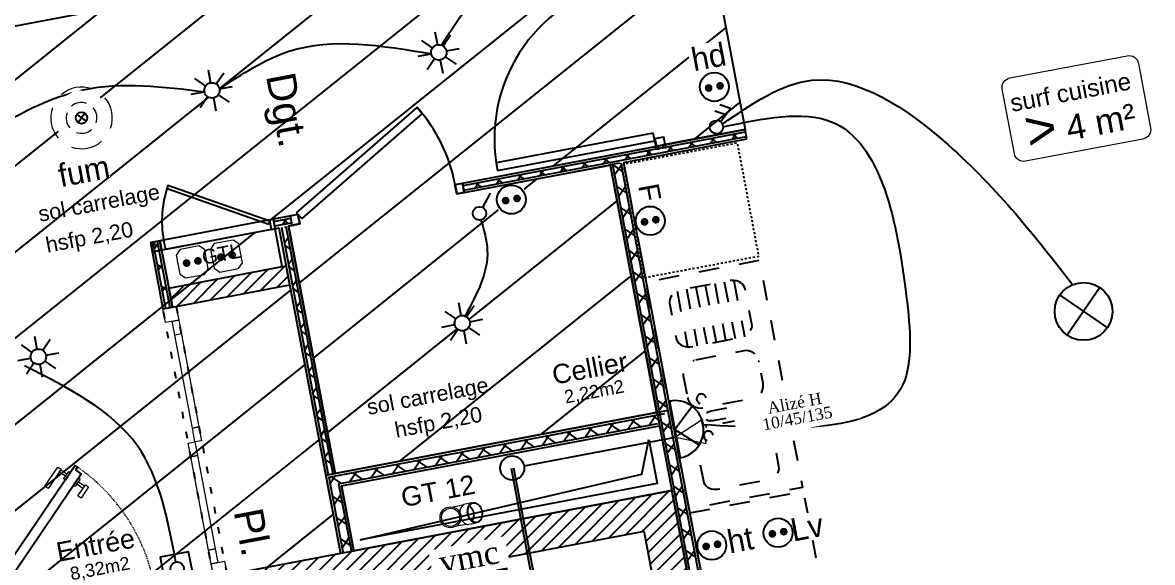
# Model space of a CAD drawing. Header units: centimetres. Extents: x 197412 to 267601, y -375791 to -305433.
# Drawn here: x 243108 to 248975, y -335349 to -332549 of the extents above; entities that cross this region are included whole.
import ezdxf

# ---------------------------------------------------------------- set-up
doc = ezdxf.new("R2010")
doc.units = ezdxf.units.CM
for name, pattern in [('Style de ligne -1', [0.41664, 0.20828, -0.20836]), ('Style de ligne -16', [0.192476, 0.123031, -0.069444]), ('Style de ligne -5', [0.20828, 0.069425, -0.138855])]:
    doc.linetypes.add(name, pattern=pattern)
for name, color, linetype in [('3-BAT C-Niveau 0', 250, 'Continuous'), ('prlm-EAU-CHU', 42, 'Continuous'), ('prlm-GT', 242, 'Continuous'), ('prlm-VMC', 62, 'Continuous')]:
    doc.layers.add(name, color=color, linetype=linetype)
for name, color, linetype, lineweight in [('FAUX PLAFOND', 9, 'Continuous', 25), ('prlm-ELEC-CFO', 1, 'Continuous', 25), ('prlm-ELEC-SSI', 6, 'Continuous', 25)]:
    doc.layers.add(name, color=color, linetype=linetype, lineweight=lineweight)
doc.styles.add('Geneva', font='arial.ttf')
doc.styles.add('Helvetica', font='arial.ttf')
doc.styles.add('prlm-elec-cfo', font='comic.ttf', dxfattribs={"height": 12})
doc.styles.add('prlm-elec-ssi', font='comic.ttf', dxfattribs={"height": 12})
doc.styles.add('prlm-sejc', font='arial.ttf', dxfattribs={"height": 20})
doc.styles.add('prlm-vmc', font='pala.ttf', dxfattribs={"height": 14})
doc.styles.get("Standard").update_dxf_attribs({"font": 'ARIALUNI.TTF', "height": 100})
pattern_1 = [(45, (82627.55, 127994.637), (-31.2347524, 39.0434405), [])]

# ---------------------------------------------------------------- blocks, each defined once
blk = doc.blocks.new('xi.LV')
at = {"color": 0, "lineweight": 5}
blk.add_wipeout([(-7.5, -7.5), (7.5, -7.5), (7.5, 7.5), (-7.5, 7.5)], dxfattribs=at).dxf.layer = 'prlm-ELEC-CFO'
at = {"layer": 'prlm-ELEC-CFO', "color": 0, "linetype": 'ByBlock', "lineweight": 5, "const_width": 2}
for points in [[(-4, 0, 1), (-2, 0, 1)], [(2, 0, 1), (4, 0, 1)]]:
    blk.add_lwpolyline(points, format="xyb", close=True, dxfattribs=at)
at = {"layer": 'prlm-ELEC-CFO', "color": 0, "linetype": 'ByBlock', "lineweight": -2}
blk.add_circle((0, 0), 7.5, dxfattribs=at)
blk = doc.blocks.new('xi.PC')
at = {"color": 0, "lineweight": 5}
blk.add_wipeout([(-7.5, -7.5), (7.5, -7.5), (7.5, 7.5), (-7.5, 7.5)], dxfattribs=at).dxf.layer = 'prlm-ELEC-CFO'
at = {"layer": 'prlm-ELEC-CFO', "color": 0, "linetype": 'ByBlock', "lineweight": 5, "const_width": 2}
for points in [[(-4, 0, 1), (-2, 0, 1)], [(2, 0, 1), (4, 0, 1)]]:
    blk.add_lwpolyline(points, format="xyb", close=True, dxfattribs=at)
at = {"layer": 'prlm-ELEC-CFO', "color": 0, "linetype": 'ByBlock', "lineweight": -2}
blk.add_circle((0, 0), 7.5, dxfattribs=at)
blk = doc.blocks.new('xi.PCHT')
at = {"color": 0, "lineweight": 5}
blk.add_wipeout([(-7.5, -7.5), (7.5, -7.5), (7.5, 7.5), (-7.5, 7.5)], dxfattribs=at).dxf.layer = 'prlm-ELEC-CFO'
at = {"layer": 'prlm-ELEC-CFO', "color": 0, "linetype": 'ByBlock', "lineweight": 5, "const_width": 2}
for points in [[(-4, 0, 1), (-2, 0, 1)], [(2, 0, 1), (4, 0, 1)]]:
    blk.add_lwpolyline(points, format="xyb", close=True, dxfattribs=at)
at = {"layer": 'prlm-ELEC-CFO', "color": 0, "linetype": 'ByBlock', "lineweight": -2}
blk.add_circle((0, 0), 7.5, dxfattribs=at)
blk = doc.blocks.new('xi.PCHD')
at = {"color": 0, "lineweight": 5}
blk.add_wipeout([(-7.5, -7.5), (7.5, -7.5), (7.5, 7.5), (-7.5, 7.5)], dxfattribs=at).dxf.layer = 'prlm-ELEC-CFO'
at = {"layer": 'prlm-ELEC-CFO', "color": 0, "linetype": 'ByBlock', "lineweight": 5, "const_width": 2}
for points in [[(-4, 0, 1), (-2, 0, 1)], [(2, 0, 1), (4, 0, 1)]]:
    blk.add_lwpolyline(points, format="xyb", close=True, dxfattribs=at)
at = {"layer": 'prlm-ELEC-CFO', "color": 0, "linetype": 'ByBlock', "lineweight": -2}
blk.add_circle((0, 0), 7.5, dxfattribs=at)
blk = doc.blocks.new('xi.DA')
at = {"layer": 'prlm-ELEC-CFO', "color": 0}
for points in [[(0.61, -1.67), (7.04, 4.05), (1.81, 7.01)], [(4.05, 1.39), (-1.17, 4.34)]]:
    blk.add_lwpolyline(points, dxfattribs=at)
blk.add_circle((-2, -4), 3.5, dxfattribs=at)
blk = doc.blocks.new('xi.PTCE')
at = {"layer": 'prlm-ELEC-CFO', "color": 0}
for points in [[(-10.61, 10.61), (10.61, -10.61)], [(10.61, 10.61), (-10.61, -10.61)]]:
    blk.add_lwpolyline(points, dxfattribs=at)
at = {"layer": 'prlm-ELEC-CFO', "color": 0, "linetype": 'ByBlock'}
blk.add_circle((0, 0), 15, dxfattribs=at)
blk = doc.blocks.new('xi.ECAP')
at = {"color": 0}
blk.add_wipeout([(-15, 0), (-10.13, 11.06), (0, 15), (10.13, 11.06), (15, 0)], dxfattribs=at).dxf.layer = 'prlm-ELEC-CFO'
at = {"layer": 'prlm-ELEC-CFO', "color": 0, "linetype": 'ByBlock', "lineweight": -2, "flags": 128}
blk.add_lwpolyline([(15, 0, 1), (-15, 0)], format="xyb", close=True, dxfattribs=at)
at = {"layer": 'prlm-ELEC-CFO', "color": 0}
blk.add_lwpolyline([(-10.13, 11.06), (0, 0), (10.13, 11.06)], dxfattribs=at)
blk = doc.blocks.new('xi.4m²')
at = {"color": 0}
blk.add_wipeout([(-34.54, 20.54), (34.54, 20.54), (34.54, -20.54), (-34.54, -20.54)], dxfattribs=at).dxf.layer = 'prlm-ELEC-CFO'
at = {"layer": 'prlm-ELEC-CFO', "color": 0, "lineweight": 13}
blk.add_lwpolyline([(-31, 22), (31, 22, -0.414214), (36, 17), (36, -17, -0.414214), (31, -22), (-31, -22, -0.414214), (-36, -17), (-36, 17, -0.414214)], format="xyb", close=True, dxfattribs=at)
at = {"layer": 'prlm-ELEC-CFO', "color": 0, "attachment_point": 6, "line_spacing_factor": 0.8, "style": 'prlm-sejc'}
for s, insert, char_height in [('surf cuisine', (30.36, 8.9), 9), ('4 m²', (29.31, -9.19), 13)]:
    blk.add_mtext(s, dxfattribs=dict(at, insert=insert, char_height=char_height))
at = {"layer": 'prlm-ELEC-CFO', "color": 0, "style": 'prlm-sejc', "flags": 8}
blk.add_attdef('?', (-28.3, -16.79), '', height=20, dxfattribs=at)
blk = doc.blocks.new('xi.PCGTL')
at = {"layer": 'prlm-ELEC-CFO', "color": 0, "lineweight": 0}
blk.add_lwpolyline([(-7.5, -5), (-5, -7.5), (5, -7.5), (7.5, -5), (7.5, 5), (5, 7.5), (-5, 7.5), (-7.5, 5)], close=True, dxfattribs=at)
at = {"layer": 'prlm-ELEC-CFO', "color": 0, "linetype": 'ByBlock', "lineweight": 5, "const_width": 2}
for points in [[(-4, 0, 1), (-2, 0, 1)], [(2, 0, 1), (4, 0, 1)]]:
    blk.add_lwpolyline(points, format="xyb", close=True, dxfattribs=at)
blk = doc.blocks.new('xi.BP')
at = {"layer": 'prlm-ELEC-CFO', "color": 0, "flags": 128}
blk.add_lwpolyline([(-7.5, -7.5), (7.5, -7.5), (7.5, 7.5), (-7.5, 7.5)], close=True, dxfattribs=at)
at = {"layer": 'prlm-ELEC-CFO', "color": 0}
blk.add_circle((0, 0), 3.5, dxfattribs=at)
blk = doc.blocks.new('xi.SPOT')
at = {"color": 0, "lineweight": 5}
blk.add_wipeout([(-4, 0), (-2.83, -2.83), (0, -4), (2.83, -2.83), (4, 0), (2.83, 2.83), (0, 4), (-2.83, 2.83)], dxfattribs=at).dxf.layer = 'prlm-ELEC-CFO'
at = {"layer": 'prlm-ELEC-CFO', "color": 0, "linetype": 'ByBlock', "lineweight": -2, "flags": 128}
for points in [[(-7.69, 7.69), (-2.83, 2.83)], [(0, 10.88), (0, 4)], [(7.69, 7.69), (2.83, 2.83)], [(-10.88, 0), (-4, 0)], [(4, 0), (10.88, 0)], [(-2.83, -2.83), (-7.69, -7.69)], [(0, -4), (0, -10.88)], [(2.83, -2.83), (7.69, -7.69)]]:
    blk.add_lwpolyline(points, dxfattribs=at)
at = {"layer": 'prlm-ELEC-CFO', "color": 0, "linetype": 'ByBlock', "lineweight": -2}
blk.add_circle((0, 0), 4, dxfattribs=at)
blk = doc.blocks.new('xi.SA')
at = {"layer": 'prlm-ELEC-CFO', "color": 0}
blk.add_lwpolyline([(0.2, -1.28), (5.5, 5.28)], dxfattribs=at)
blk.add_circle((-2, -4), 3.5, dxfattribs=at)
blk = doc.blocks.new('xi.fum')
at = {"color": 0}
blk.add_wipeout([(-10.61, -10.61), (-15, 0), (-10.61, 10.61), (0, 15), (10.61, 10.61), (15, 0), (10.61, -10.61), (0, -15)], dxfattribs=at).dxf.layer = 'prlm-ELEC-SSI'
at = {"layer": 'prlm-ELEC-SSI', "color": 0}
for points in [[(-2.12, 2.12), (2.12, -2.12)], [(2.12, 2.12), (-2.12, -2.12)]]:
    blk.add_lwpolyline(points, dxfattribs=at)
blk.add_circle((0, 0), 3, dxfattribs=at)
at = {"layer": 'prlm-ELEC-SSI', "color": 0, "lineweight": 13}
for radius, start, end in [(16, 60, 120), (16, 150, 210), (8, 60, 120), (16, 330, 30), (8, 150, 210), (8, 330, 30), (8, 240, 300), (16, 240, 300)]:
    blk.add_arc((0, 0), radius, start, end, dxfattribs=at)
blk = doc.blocks.new('xi.cee1')
at = {"layer": 'prlm-EAU-CHU', "color": 0, "lineweight": 13}
for p, q in [((7.43, 5), (2.17, 5)), ((12.09, 5.34), (8.77, 5.34)), ((2.17, -5), (7.43, -5)), ((8.77, -5.34), (12.09, -5.34))]:
    blk.add_line(p, q, dxfattribs=at)
for radius in [5.45, 4.69]:
    blk.add_circle((0, 0), radius, dxfattribs=at)
for centre, radius, start, end in [((10.09, 0.78), 4.99, 122.43967, 169.50509), ((8.79, 2.49), 2.86, 90.50802, 118.9381), ((6.35, 0), 5.87, 317.81121, 42.16666), ((6.14, 0), 6.3, 318.92478, 41.07522), ((10.09, -0.78), 4.99, 190.49491, 237.56033), ((8.79, -2.49), 2.86, 241.0619, 269.49198)]:
    blk.add_arc(centre, radius, start, end, dxfattribs=at)
for centre, major_axis, ratio in [((12.84, 0), (0, -5.44), 0.708306), ((12.94, 0), (0, -5.05), 0.707331)]:
    blk.add_ellipse(centre, major_axis=major_axis, ratio=ratio, dxfattribs=at)
blk = doc.blocks.new('xi.be')
at = {"layer": 'prlm-VMC', "color": 0, "linetype": 'ByBlock', "lineweight": 5, "flags": 128}
blk.add_lwpolyline([(-6.17, -15), (6.17, -15), (0, 0)], close=True, dxfattribs=at)
at = {"layer": 'prlm-VMC', "color": 0, "linetype": 'ByBlock', "lineweight": 5}
blk.add_solid([(0, -1), (5.17, -14), (-5.17, -14), (0, -1)], dxfattribs=at)
blk = doc.blocks.new('Groupe-176-1')
at = {"linetype": 'Style de ligne -5', "ltscale": 50.8, "flags": 128}
blk.add_lwpolyline([(16146.37, -46201.54), (16172.77, -46340.92), (16165.89, -46342.22), (16139.5, -46202.84)], close=True, dxfattribs=at)
at = {"linetype": 'Continuous', "lineweight": 18, "flags": 128}
for points in [[(16146.37, -46201.54), (16147.72, -46208.65), (16140.84, -46209.95), (16139.5, -46202.84)], [(16147.72, -46208.65), (16158.23, -46264.12), (16154.79, -46264.77), (16144.28, -46209.3)], [(16147.72, -46208.65), (16149.07, -46215.75), (16145.63, -46216.4), (16144.28, -46209.3)], [(16158.23, -46264.12), (16159.57, -46271.23), (16156.13, -46271.88), (16154.79, -46264.77)], [(16156.13, -46271.88), (16157.48, -46278.99), (16154.04, -46279.64), (16152.69, -46272.53)], [(16157.48, -46278.99), (16166.64, -46327.36), (16163.2, -46328.01), (16154.04, -46279.64)], [(16166.64, -46327.36), (16167.99, -46334.47), (16164.55, -46335.12), (16163.2, -46328.01)], [(16171.45, -46333.81), (16172.8, -46340.92), (16165.92, -46342.22), (16164.57, -46335.11)]]:
    blk.add_lwpolyline(points, close=True, dxfattribs=at)
blk = doc.blocks.new('Groupe-178-1')
at = {"linetype": 'Continuous', "flags": 128}
for points in [[(16194.47, -46158.85), (16194.98, -46157.37), (16142.13, -46138.89), (16141.63, -46140.37)], [(16196.85, -46156.36), (16194.86, -46156.73), (16195.79, -46161.65), (16197.78, -46161.27)], [(16197.78, -46161.27), (16138.83, -46172.43), (16142.55, -46192.08), (16201.5, -46180.92)], [(16137.9, -46167.52), (16139.89, -46167.14), (16140.82, -46172.06), (16138.83, -46172.43)]]:
    blk.add_lwpolyline(points, close=True, dxfattribs=at)
at = {"linetype": 'Continuous'}
blk.add_arc((16194.98, -46157.37), 55.99, 160.72369, 190.05588, dxfattribs=at)
at = {"insert": (16159.11, -46172.5), "char_height": 7.565, "attachment_point": 1, "rotation": 10.72369, "line_spacing_factor": 0.834288, "style": 'Helvetica'}
blk.add_mtext('GTL', dxfattribs=at)
at = {"flags": 1}
blk.add_attdef('GTL', (16137.9, -46192.08), '', height=0.018, dxfattribs=at)
blk = doc.blocks.new('Groupe-168-1')
at = {"linetype": 'Style de ligne -1', "ltscale": 50.8}
for p, q in [((16411.37, -46192.48), (16416.97, -46221.94)), ((16416.27, -46191.54), (16421.88, -46221.01)), ((16421.18, -46190.61), (16426.79, -46220.07)), ((16426.09, -46189.68), (16431.69, -46219.14)), ((16431, -46188.74), (16436.6, -46218.21)), ((16435.97, -46188.13), (16441.45, -46216.95)), ((16406.52, -46193.73), (16412, -46222.55)), ((16441.45, -46216.95), (16441.51, -46217.28)), ((16412, -46222.55), (16412.06, -46222.87))]:
    blk.add_line(p, q, dxfattribs=at)
at = {"linetype": 'Style de ligne -1', "ltscale": 50.8, "flags": 128}
blk.add_lwpolyline([(16406.09, -46218.2), (16406.38, -46219.15), (16406.89, -46220.03), (16407.6, -46220.81), (16408.49, -46221.48), (16409.53, -46221.99), (16410.69, -46222.35), (16411.93, -46222.55), (16413.22, -46222.56), (16414.52, -46222.41), (16439.05, -46217.74), (16440.31, -46217.41), (16441.51, -46216.93), (16442.59, -46216.29), (16443.54, -46215.53), (16444.32, -46214.67), (16444.9, -46213.72), (16445.27, -46212.73), (16445.43, -46211.73), (16445.35, -46210.73), (16441.88, -46192.49), (16441.59, -46191.53), (16441.07, -46190.65), (16440.37, -46189.87), (16439.48, -46189.21), (16438.43, -46188.69), (16437.28, -46188.33), (16436.04, -46188.13), (16434.74, -46188.12), (16433.45, -46188.28), (16408.91, -46192.94), (16407.65, -46193.27), (16406.45, -46193.76), (16405.38, -46194.4), (16404.43, -46195.16), (16403.65, -46196.02), (16403.07, -46196.96), (16402.7, -46197.95), (16402.54, -46198.96), (16402.62, -46199.95), (16406.09, -46218.2)], close=True, dxfattribs=at)
blk = doc.blocks.new('Groupe-169-1')
at = {"linetype": 'Style de ligne -1', "ltscale": 50.8, "flags": 128}
for points in [[(16412.75, -46306.7), (16390.28, -46188.83), (16449.22, -46177.59), (16471.69, -46295.47)], [(16411.92, -46248.85), (16412.23, -46249.98), (16412.74, -46251.02), (16413.41, -46251.97), (16414.25, -46252.78), (16415.21, -46253.43), (16416.27, -46253.91), (16417.4, -46254.19), (16418.55, -46254.28), (16419.71, -46254.16), (16445.88, -46249.19), (16447, -46248.87), (16448.04, -46248.37), (16448.99, -46247.69), (16449.8, -46246.85), (16450.45, -46245.89), (16450.93, -46244.84), (16451.21, -46243.7), (16451.3, -46242.55), (16451.18, -46241.39), (16449, -46229.94), (16449, -46229.94), (16448.69, -46228.82), (16448.18, -46227.77), (16447.5, -46226.82), (16446.67, -46226.02), (16445.71, -46225.36), (16444.65, -46224.88), (16443.52, -46224.6), (16442.37, -46224.51), (16441.21, -46224.63), (16415.04, -46229.61), (16415.04, -46229.61), (16413.92, -46229.92), (16412.88, -46230.43), (16411.93, -46231.1), (16411.12, -46231.94), (16410.47, -46232.9), (16409.99, -46233.96), (16409.71, -46235.09), (16409.62, -46236.24), (16409.74, -46237.4), (16411.92, -46248.85)], [(16421.63, -46249.04), (16421.5, -46248.63), (16421.32, -46248.25), (16421.08, -46247.91), (16420.78, -46247.6), (16420.44, -46247.36), (16420.06, -46247.17), (16419.65, -46247.05), (16419.23, -46247), (16418.8, -46247.04), (16418.39, -46247.13), (16418, -46247.3), (16417.64, -46247.52), (16417.33, -46247.81), (16417.07, -46248.14), (16416.86, -46248.51), (16416.73, -46248.92), (16416.67, -46249.34), (16416.68, -46249.76), (16416.76, -46250.18), (16416.9, -46250.57), (16417.11, -46250.95), (16417.39, -46251.27), (16417.71, -46251.55), (16418.07, -46251.76), (16418.47, -46251.91), (16418.88, -46252), (16419.31, -46252.01), (16419.73, -46251.95), (16420.13, -46251.82), (16420.51, -46251.63), (16420.84, -46251.37), (16421.13, -46251.05), (16421.36, -46250.7), (16421.54, -46250.31), (16421.64, -46249.9), (16421.66, -46249.47)], [(16421.69, -46260.13), (16421.79, -46260.33), (16422.02, -46260.51), (16422.35, -46260.65), (16422.79, -46260.75), (16423.32, -46260.81), (16423.93, -46260.82), (16424.58, -46260.79), (16425.28, -46260.71), (16425.99, -46260.6), (16442.4, -46257.48), (16443.1, -46257.33), (16443.78, -46257.14), (16444.4, -46256.93), (16444.96, -46256.69), (16445.43, -46256.45), (16445.81, -46256.19), (16446.06, -46255.94), (16446.21, -46255.69), (16446.23, -46255.46), (16445.77, -46253.04), (16445.77, -46253.04), (16445.67, -46252.83), (16445.44, -46252.66), (16445.11, -46252.52), (16444.66, -46252.42), (16444.13, -46252.36), (16443.53, -46252.35), (16442.87, -46252.38), (16442.18, -46252.45), (16441.47, -46252.57), (16425.06, -46255.69), (16425.06, -46255.69), (16424.35, -46255.84), (16423.68, -46256.03), (16423.06, -46256.24), (16422.5, -46256.48), (16422.03, -46256.72), (16421.65, -46256.98), (16421.39, -46257.23), (16421.25, -46257.48), (16421.23, -46257.7), (16421.69, -46260.13)], [(16420.15, -46292.16), (16420.43, -46293.09), (16420.9, -46293.94), (16421.54, -46294.7), (16422.35, -46295.35), (16423.28, -46295.86), (16424.31, -46296.23), (16425.43, -46296.43), (16426.57, -46296.46), (16427.73, -46296.32), (16453.9, -46291.35), (16455.02, -46291.05), (16456.07, -46290.6), (16457.04, -46290), (16457.87, -46289.28), (16458.54, -46288.47), (16459.06, -46287.57), (16459.37, -46286.62), (16459.5, -46285.66), (16459.41, -46284.7), (16455.31, -46263.1), (16455.31, -46263.1), (16455.03, -46262.18), (16454.56, -46261.32), (16453.92, -46260.56), (16453.11, -46259.91), (16452.18, -46259.4), (16451.15, -46259.03), (16450.03, -46258.84), (16448.89, -46258.8), (16447.73, -46258.94), (16421.56, -46263.91), (16421.56, -46263.91), (16420.44, -46264.21), (16419.39, -46264.66), (16418.42, -46265.26), (16417.59, -46265.98), (16416.92, -46266.79), (16416.4, -46267.69), (16416.09, -46268.64), (16415.96, -46269.6), (16416.05, -46270.56), (16420.15, -46292.16)], [(16425.28, -46268.29), (16425.16, -46267.88), (16424.98, -46267.49), (16424.74, -46267.15), (16424.44, -46266.85), (16424.1, -46266.6), (16423.72, -46266.42), (16423.31, -46266.3), (16422.89, -46266.25), (16422.46, -46266.28), (16422.05, -46266.37), (16421.66, -46266.54), (16421.3, -46266.77), (16420.99, -46267.05), (16420.73, -46267.39), (16420.52, -46267.76), (16420.39, -46268.16), (16420.33, -46268.58), (16420.34, -46269), (16420.42, -46269.42), (16420.56, -46269.82), (16420.77, -46270.19), (16421.05, -46270.51), (16421.37, -46270.79), (16421.73, -46271.01), (16422.13, -46271.16), (16422.54, -46271.25), (16422.97, -46271.26), (16423.39, -46271.19), (16423.79, -46271.06), (16424.17, -46270.87), (16424.5, -46270.61), (16424.79, -46270.3), (16425.02, -46269.94), (16425.19, -46269.56), (16425.3, -46269.14), (16425.32, -46268.72)]]:
    blk.add_lwpolyline(points, close=True, dxfattribs=at)
blk.add_blockref('Groupe-168-1', (0, 0))
blk = doc.blocks.new('Groupe-170-1')
at = {"linetype": 'Style de ligne -1', "ltscale": 50.8, "flags": 128}
blk.add_lwpolyline([(16413.12, -46308.67), (16472.06, -46297.43), (16483.29, -46356.37), (16424.35, -46367.61)], close=True, dxfattribs=at)

msp = doc.modelspace()

# ---------------------------------------------------------------- hatches: boundary and pattern name
at = {"linetype": 'Continuous'}
h = msp.add_hatch(dxfattribs=at)
h.set_pattern_fill('02_ISOLANT', color=256, scale=10, angle=10.72359, style=0, pattern_type=2)
h.set_pattern_definition([(55.723595, (82441.66, 127994.64), (-66.106423, 45.054865), []), (145.723595, (82441.66, 127994.64), (45.054865, 66.106423), [])])
h.paths.add_polyline_path([(245395.2, -333393.8), (245399.6, -333417.4), (246866.9, -333139.5), (246862.4, -333115.9)])
h = msp.add_hatch(dxfattribs=at)
h.set_pattern_fill('02_ISOLANT', color=256, scale=10, angle=100.72359, style=0, pattern_type=2)
h.set_pattern_definition([(145.723595, (82441.66, 127994.64), (-45.054865, -66.106423), []), (235.723595, (82441.66, 127994.64), (-66.106423, 45.054865), [])])
h.paths.add_polyline_path([(246412.7, -333208.2), (246436.2, -333203.8), (246432.5, -333184.1), (246408.9, -333188.6)])
h = msp.add_hatch(dxfattribs=at)
h.set_pattern_fill('02_ISOLANT', color=256, scale=10, angle=-79.27641, style=0, pattern_type=2)
h.set_pattern_definition([(325.723595, (82441.66, 127994.64), (45.054865, 66.106423), []), (55.723595, (82441.66, 127994.64), (66.106423, -45.054865), [])])
h.paths.add_polyline_path([(246215.6, -333276.1), (246172.3, -333284.3), (246747.4, -336321), (246790.7, -336312.8)])
h = msp.add_hatch(dxfattribs=at)
h.set_pattern_fill('02_ISOLANT', color=256, scale=10, angle=10.72359, style=0, pattern_type=2)
h.set_pattern_definition([(55.723595, (82441.66, 127994.64), (-66.106423, 45.054865), []), (145.723595, (82441.66, 127994.64), (45.054865, 66.106423), [])])
h.paths.add_polyline_path([(244412.2, -333580), (244416.7, -333603.5), (244505.5, -333586.7), (244501, -333563.1)])
h = msp.add_hatch(dxfattribs=at)
h.set_pattern_fill('02_ISOLANT', color=256, scale=10, angle=-79.28, style=0, pattern_type=2)
h.set_pattern_definition([(325.72, (82441.66, 127994.64), (45.059012, 66.103596), []), (55.72, (82441.66, 127994.64), (66.103596, -45.059012), [])])
h.paths.add_polyline_path([(244475.5, -333605.6), (244451.9, -333610.1), (244695.1, -334894.6), (244718.7, -334890.2)])
h = msp.add_hatch(dxfattribs=at)
h.set_pattern_fill('02_ISOLANT', color=256, scale=10, angle=-79.27641, style=0, pattern_type=2)
h.set_pattern_definition([(325.723595, (82441.66, 127994.64), (45.054865, 66.106423), []), (55.723595, (82441.66, 127994.64), (66.106423, -45.054865), [])])
h.paths.add_polyline_path([(243807.7, -333682.4), (243784.2, -333686.9), (243849.4, -334031.3), (243873, -334026.9)])
h = msp.add_hatch(dxfattribs=at)
h.set_pattern_fill('MURS MACONNERIE-2', color=256, scale=10, style=0, pattern_type=2)
h.set_pattern_definition([(45, (82627.55, 127994.637), (-31.2347524, 39.0434405), [])])
h.paths.add_polyline_path([(243867.1, -333926.2), (243885.8, -334024.5), (244495.3, -333909), (244476.7, -333810.7)])
h = msp.add_hatch(dxfattribs=at)
h.set_pattern_fill('02_ISOLANT', color=256, scale=10, angle=10.72359, style=0, pattern_type=2)
h.set_pattern_definition([(55.723595, (82441.66, 127994.64), (-66.106423, 45.054865), []), (145.723595, (82441.66, 127994.64), (45.054865, 66.106423), [])])
h.paths.add_polyline_path([(244697.6, -334907.4), (244749, -334942.4), (246407.7, -334628.3), (246442.7, -334576.9)])
h = msp.add_hatch(dxfattribs=at)
h.set_pattern_fill('02_ISOLANT', color=256, scale=10, angle=-79.27641, style=0, pattern_type=2)
h.set_pattern_definition([(325.723595, (82441.66, 127994.64), (45.054865, 66.106423), []), (55.723595, (82441.66, 127994.64), (66.106423, -45.054865), [])])
h.paths.add_polyline_path([(244749, -334942.4), (244697.6, -334907.4), (244772.4, -335302.5), (244815.6, -335294.3)])
at = {"layer": '3-BAT C-Niveau 0'}
h = msp.add_hatch(dxfattribs=at)
h.set_pattern_fill('MURS MACONNERIE-2', color=256, scale=10, style=0, pattern_type=2)
h.set_pattern_definition(pattern_1)
h.paths.add_polyline_path([(243820.3, -335480.3), (243853.8, -335657.2), (246336.2, -335187), (246479.6, -334976.7)])
h = msp.add_hatch(dxfattribs=at)
h.set_pattern_fill('MURS MACONNERIE-2', color=256, scale=10, style=0, pattern_type=2)
h.set_pattern_definition(pattern_1)
h.paths.add_polyline_path([(246600.5, -336582.3), (246740.1, -336352.3), (246479.6, -334976.7), (246336.2, -335187)])
at = {"layer": 'FAUX PLAFOND'}
h = msp.add_hatch(dxfattribs=at)
h.set_pattern_fill('BA 13', color=256, scale=10, style=0, pattern_type=2)
h.set_pattern_definition([(218.65981, (82441.66, 127994.64), (-199.24783, 287.75041), [])])
h.paths.add_polyline_path([(246236.5, -332342.1), (246284.6, -332333), (245796.2, -329754.2), (246385.7, -329642.5), (246628.5, -330924.4), (246453.7, -330957.5), (246860, -333103.2), (246445.3, -333181.7), (246437.8, -333142.4), (246392.1, -333151.1), (246399.9, -333191.5), (245353.7, -333389.6), (245362.7, -333437.6), (246159.3, -333287.9), (246400.4, -334571.7), (244731.5, -334887.7), (244488.5, -333604.3), (244547.4, -333593.2), (244538.1, -333544.1), (243774.9, -333688.6), (243780.4, -333737.3), (244439.2, -333612.5), (244759.2, -335302.5), (241229.5, -335970.9), (241062, -335086.5), (242601.7, -334794.9), (242210.8, -332727.6), (246166.5, -331978.5)])

# ---------------------------------------------------------------- linework, layer by layer
at = {"linetype": 'Continuous'}
for p, q in [((245392.7, -333381), (246860, -333103.2)), ((245395.2, -333393.8), (246862.4, -333115.9)), ((245395.2, -333393.8), (246862.4, -333115.9)), ((245399.6, -333417.4), (246866.9, -333139.5)), ((245399.6, -333417.4), (246866.9, -333139.5)), ((246383.1, -333122.2), (245567.6, -333276.7)), ((246390.6, -333161.5), (246383.1, -333122.2)), ((245575.1, -333316), (246390.6, -333161.5)), ((246437.9, -333142.4), (246388.7, -333151.7)), ((246388.7, -333151.7), (246396.2, -333191)), ((246396.2, -333191), (246445.3, -333181.7)), ((246399.9, -333210.7), (246396.2, -333191)), ((246412.7, -333208.2), (246408.9, -333188.6)), ((246412.7, -333208.2), (246408.9, -333188.6)), ((246436.2, -333203.8), (246432.5, -333184.1)), ((246436.2, -333203.8), (246432.5, -333184.1)), ((246445.3, -333181.7), (246437.9, -333142.4)), ((245567.6, -333276.7), (245575.1, -333316)), ((246172.3, -333284.3), (246747.4, -336321)), ((246172.3, -333284.3), (246747.4, -336321)), ((246215.6, -333276.1), (246790.7, -336312.8)), ((246215.6, -333276.1), (246790.7, -336312.8)), ((246228.3, -333273.7), (246803.4, -336310.4)), ((244409.8, -333567.2), (244498.6, -333550.4)), ((244412.2, -333580), (244501, -333563.1)), ((244412.2, -333580), (244501, -333563.1)), ((244416.7, -333603.5), (244505.5, -333586.7)), ((244416.7, -333603.5), (244505.5, -333586.7)), ((244475.5, -333605.6), (244718.7, -334890.2)), ((244475.5, -333605.6), (244718.7, -334890.2)), ((244488.3, -333603.2), (244731.5, -334887.7)), ((244451.9, -333610.1), (244695.1, -334894.6)), ((244451.9, -333610.1), (244695.1, -334894.6)), ((243784.2, -333686.9), (243849.4, -334031.3)), ((243784.2, -333686.9), (243849.4, -334031.3)), ((243807.7, -333682.4), (243873, -334026.9)), ((243807.7, -333682.4), (243873, -334026.9)), ((243820.5, -333680), (243885.7, -334024.4)), ((244682.4, -334897), (246453.1, -334561.7)), ((244697.6, -334907.4), (246442.7, -334576.9)), ((244697.6, -334907.4), (246442.7, -334576.9)), ((244749, -334942.4), (246407.7, -334628.3)), ((244749, -334942.4), (246407.7, -334628.3)), ((244697.6, -334907.4), (244772.4, -335302.5)), ((244697.6, -334907.4), (244772.4, -335302.5)), ((244749, -334942.4), (244815.6, -335294.3)), ((244749, -334942.4), (244815.6, -335294.3)), ((244764.2, -334952.8), (244828.4, -335291.9))]:
    msp.add_line(p, q, dxfattribs=at)
at = {"linetype": 'Continuous', "lineweight": 25}
for p, q in [((246445.3, -333181.7), (246860, -333103.2)), ((246869.3, -333152.3), (246860, -333103.2)), ((245392.7, -333381), (246396.2, -333191)), ((246228.3, -333273.7), (246869.3, -333152.3)), ((246445.3, -333181.7), (246396.2, -333191)), ((246399.9, -333210.7), (246396.2, -333191)), ((246449, -333201.4), (246445.3, -333181.7)), ((245845, -333346.3), (246159, -333286.8)), ((246208.2, -333277.5), (246159, -333286.8)), ((246208.2, -333277.5), (246159, -333286.8)), ((246208.2, -333277.5), (246159.6, -333286.7)), ((246159.6, -333286.7), (246734.7, -336323.4)), ((246228.3, -333273.7), (246803.4, -336310.4)), ((245402, -333430.2), (245795.9, -333355.6)), ((245402, -333430.2), (245392.7, -333381)), ((244409.8, -333567.2), (244498.6, -333550.4)), ((244507.9, -333599.5), (244498.6, -333550.4)), ((244488.3, -333603.2), (244507.9, -333599.5)), ((244488.3, -333603.2), (244731.5, -334887.7)), ((244419.1, -333616.3), (244439.2, -333612.5)), ((244439.2, -333612.5), (244628.9, -334614.7)), ((243771.4, -333689.3), (243820.5, -333680)), ((243771.4, -333689.3), (243836.6, -334033.7)), ((243820.5, -333680), (243885.7, -334024.4)), ((243867.1, -333926.2), (244476.7, -333810.7)), ((243867.1, -333926.2), (244476.7, -333810.7)), ((244495.3, -333909), (244476.7, -333810.7)), ((243885.8, -334024.5), (243867.1, -333926.2)), ((243885.8, -334024.5), (244495.3, -333909)), ((243885.8, -334024.5), (244495.3, -333909)), ((243836.6, -334033.7), (243885.7, -334024.4)), ((244682.4, -334897), (246453.1, -334561.7)), ((244638.2, -334663.9), (244682.3, -334897)), ((244764.2, -334952.8), (246397.3, -334643.5)), ((244682.3, -334897), (244731.5, -334887.7)), ((244682.4, -334897), (244759.6, -335304.9)), ((244764.2, -334952.8), (244828.4, -335291.9))]:
    msp.add_line(p, q, dxfattribs=at)
at = {"linetype": 'Continuous', "flags": 128}
for points in [[(244531.3, -333535.4), (245156.7, -332989.6), (245183, -333019.7), (244557.7, -333565.5)], [(245353.4, -333388.5), (245392.7, -333381), (245402, -333430.2), (245362.7, -333437.6)], [(244498.6, -333550.4), (244537.9, -333542.9), (244547.2, -333592), (244507.9, -333599.5)], [(246360.2, -334712), (246403.4, -334940.3), (244863.3, -335232), (246324.3, -334890.8)], [(242842.9, -335636.7), (242855.2, -335645.2), (242865.3, -335630.5), (242894.2, -335650.2), (243412.7, -334889.4), (243383.8, -334869.7), (243393.8, -334855), (243381.4, -334846.5)]]:
    msp.add_lwpolyline(points, close=True, dxfattribs=at)
at = {"linetype": 'Style de ligne -1', "ltscale": 50.8, "flags": 128}
msp.add_lwpolyline([(246340.4, -333872.6), (246229.5, -333282.9), (246819.1, -333172), (246930.1, -333761.6)], close=True, dxfattribs=at)
at = {"linetype": 'Continuous', "lineweight": 18, "flags": 128}
for points in [[(243291, -334854.9), (243307.5, -334866.2), (243240, -334965.3), (243223.4, -334954)], [(243306.1, -334868.2), (243338.5, -334890.3), (243330, -334902.6), (243297.7, -334880.6)], [(243347.5, -334877), (243356.5, -334883.2), (243330, -334922), (243321, -334915.9)], [(243380.3, -334956.3), (243371.3, -334950.2), (243397.8, -334911.3), (243406.8, -334917.4)], [(243421.6, -334965.1), (243389.3, -334943.1), (243397.8, -334930.7), (243430.1, -334952.7)], [(243411.4, -335015.6), (243394.9, -335004.3), (243434.3, -334946.5), (243450.9, -334957.8)]]:
    msp.add_lwpolyline(points, close=True, dxfattribs=at)
at = {"linetype": 'Continuous'}
for centre, start, end in [((246388.7, -333151.7), 100.72359, 188.6539), ((244537.9, -333542.9), 10.72359, 41.80672)]:
    msp.add_arc(centre, 830.5, start, end, dxfattribs=at)
at = {"linetype": 'Style de ligne -16', "lineweight": 18, "ltscale": 50.8}
msp.add_arc((242841.7, -335651.1), 968.8, 11.1435, 55.25638, dxfattribs=at)
at = {"layer": '3-BAT C-Niveau 0'}
for p, q in [((243820.3, -335480.3), (246479.6, -334976.7)), ((243820.3, -335480.3), (246479.6, -334976.7)), ((246740.1, -336352.3), (246479.6, -334976.7)), ((246740.1, -336352.3), (246479.6, -334976.7)), ((243853.8, -335657.2), (246336.2, -335187)), ((243853.8, -335657.2), (246336.2, -335187)), ((246600.5, -336582.3), (246336.2, -335187)), ((246600.5, -336582.3), (246336.2, -335187))]:
    msp.add_line(p, q, dxfattribs=at)
at = {"layer": '3-BAT C-Niveau 0', "ltscale": 50.8, "flags": 128}
msp.add_lwpolyline([(246453.7, -330957.5), (246860, -333103.2), (246445.3, -333181.7), (246437.8, -333142.4), (246392.1, -333151.1), (246399.9, -333191.5), (245353.7, -333389.6), (245362.7, -333437.6), (246159.3, -333287.9), (246400.4, -334571.7), (244731.5, -334887.7), (244488.5, -333604.3), (244547.4, -333593.2), (244538.1, -333544.1), (243774.9, -333688.6), (243780.4, -333737.3), (244439.2, -333612.5), (244759.2, -335302.5), (241229.5, -335970.9), (241062, -335086.5), (242601.7, -334794.9), (242210.8, -332727.6), (246166.5, -331978.5)], dxfattribs=at)
at = {"layer": 'prlm-ELEC-CFO'}
for points in [[(246094.7, -332213.9), (245603.1, -332301.9), (245283.3, -332665.6)], [(244130.5, -332892.7), (244491, -332697.5), (245230.4, -332710.7)], [(242910.2, -333123.8), (243422.3, -332897.2), (244051.9, -332907.5)], [(246746.1, -333089), (247308.7, -333062.7), (247697.3, -333966.7), (247680, -334426.2), (246642.6, -334634.9)], [(245488.1, -333572.8), (245521.4, -333729.1), (245406.2, -334071)], [(243904.2, -335347.3), (243704.1, -334744.6), (243117.2, -334328.9)]]:
    msp.add_spline(points, degree=3, dxfattribs=at)
at = {"layer": 'prlm-VMC'}
msp.add_circle((245650.8, -334859.6), 62.5, dxfattribs=at)

# ---------------------------------------------------------------- block references
at = {"xscale": 10, "yscale": 10, "zscale": 10}
for name in ['Groupe-178-1', 'Groupe-169-1', 'Groupe-176-1', 'Groupe-170-1']:
    msp.add_blockref(name, (82441.7, 127994.6), dxfattribs=at)
at = {"layer": 'prlm-EAU-CHU', "xscale": 10, "yscale": 10, "zscale": 10, "rotation": 10.72360141139323}
msp.add_blockref('xi.cee1', (245330.3, -335115.3), dxfattribs=at)
at = {"layer": 'prlm-ELEC-CFO', "xscale": 10, "yscale": 10, "zscale": 10, "rotation": 10.72360141139323}
for name, p in [('xi.PCGTL', (243989.3, -333790.5)), ('xi.PCGTL', (244166.8, -333759.8)), ('xi.PTCE', (248617.7, -334046.9)), ('xi.BP', (243910.7, -335381.7))]:
    msp.add_blockref(name, p, dxfattribs=at)

# ---------------------------------------------------------------- texts
at = {"style": 'Helvetica'}
for s, p in [('sol carrelage', (244904.3, -334584.3)), ('hsfp 2,20', (245048.9, -334702.9))]:
    msp.add_text(s, height=80, rotation=10.72359, dxfattribs=at).set_placement(p)
at = {"attachment_point": 2}
for s, insert, char_height, rotation, line_spacing_factor, style in [('Dgt.', (244556, -332986.8), 151.31, 280.72359, 0.834288, 'Helvetica'), ('sol carrelage', (243497.3, -333444), 80, 10.72359, 0.834288, 'Helvetica'), ('F', (246417.7, -333419.7), 106.6, 280.68091, 1.060906, 'Geneva'), ('hsfp 2,20', (243447.4, -333621.6), 80, 10.72359, 0.834288, 'Helvetica'), ('Cellier\\P{\\H0.6752x;2,22m2}\\P', (246044.3, -334292.6), 100, 10.72359, 0.834288, 'Helvetica'), ('Pl.\\P', (244375.2, -335177.9), 151.31, 280.72359, 0.834288, 'Helvetica'), ('Entrée\\P{\\H0.6752x;8,32m2}\\P', (243477.5, -335210.3), 100, 10.72359, 0.834288, 'Helvetica')]:
    msp.add_mtext(s, dxfattribs=dict(at, insert=insert, char_height=char_height, rotation=rotation, line_spacing_factor=line_spacing_factor, style=style))
at = {"layer": '3-BAT C-Niveau 0', "insert": (245065.5, -334965.1), "char_height": 100, "attachment_point": 1, "rotation": 10.72359, "line_spacing_factor": 0.25, "style": 'Geneva'}
msp.add_mtext('GT 12', dxfattribs=at)

# ---------------------------------------------------------------- next in the draw order: block references
at = {"layer": 'prlm-ELEC-CFO', "xscale": 10, "yscale": 10, "zscale": 10}
for name, p, rotation in [('xi.SPOT', (245269.7, -332703.2), 10.72360141139323), ('xi.SPOT', (244091.2, -332900.1), 10.72360141139323), ('xi.PC', (245646.1, -333466.5), 10.72360141139323), ('xi.PC', (246367.4, -333576.9), 10.72360141139323), ('xi.SPOT', (245391.3, -334108.2), 10.72360141139323), ('xi.SPOT', (243189.8, -334282.1), 10.72360141139323), ('xi.ECAP', (246494.8, -334659.9), 280.7236014113935)]:
    msp.add_blockref(name, p, dxfattribs=dict(at, rotation=rotation))

# ---------------------------------------------------------------- next in the draw order: texts
at = {"layer": 'prlm-ELEC-CFO', "char_height": 120, "attachment_point": 5, "rotation": 10.7236, "line_spacing_factor": 0.8, "style": 'prlm-elec-cfo', "bg_fill": 3, "box_fill_scale": 1.1, "bg_fill_color": 256, "bg_fill_transparency": 0}
for s, insert in [('hd', (246670.8, -332726.7)), ('Lv', (247181.3, -335167))]:
    msp.add_mtext(s, dxfattribs=dict(at, insert=insert))
at = {"layer": 'prlm-ELEC-SSI', "insert": (243415.2, -333260.2), "char_height": 120, "attachment_point": 2, "rotation": 10.7236, "line_spacing_factor": 0.8, "style": 'prlm-elec-ssi', "bg_fill": 3, "box_fill_scale": 0.95, "bg_fill_color": 256, "bg_fill_transparency": 0}
msp.add_mtext('fum', dxfattribs=at)
at = {"layer": 'prlm-VMC', "ltscale": 25, "insert": (247124, -334562.4), "char_height": 60, "width": 586.147, "attachment_point": 5, "rotation": 10.7236, "line_spacing_factor": 0.8, "style": 'prlm-vmc', "bg_fill": 2}
msp.add_mtext('Alizé H 10/45/135', dxfattribs=at)
at = {"layer": 'prlm-VMC', "color": 3, "linetype": 'ByBlock', "lineweight": -2, "insert": (245415.4, -335262.5), "char_height": 120, "width": 378.475, "attachment_point": 2, "rotation": 10.7236, "line_spacing_factor": 0.75, "style": 'prlm-vmc', "bg_fill": 3, "box_fill_scale": 1.1, "bg_fill_color": 256, "bg_fill_transparency": 0}
msp.add_mtext('vmc\\P%%C125', dxfattribs=at)

# ---------------------------------------------------------------- next in the draw order: linework, layer by layer
at = {"layer": 'prlm-GT'}
msp.add_lwpolyline([(244764.2, -334952.8), (246415.3, -334640.1), (246479.1, -334976.8), (244828, -335289.5)], close=True, dxfattribs=at)
at = {"layer": 'prlm-VMC', "ltscale": 25}
for p, q in [((245644.6, -334860.8), (245779.6, -335573.7)), ((245656.9, -334858.5), (245791.9, -335571.4))]:
    msp.add_line(p, q, dxfattribs=at)
at = {"layer": 'prlm-VMC'}
msp.add_lwpolyline([(245712.2, -334848), (246498.3, -334699.1)], dxfattribs=at)

# ---------------------------------------------------------------- next in the draw order: block references
at = {"layer": 'prlm-ELEC-CFO', "xscale": 10, "yscale": 10, "zscale": 10, "rotation": 10.72360141139323}
for name, p in [('xi.PCHD', (246700.3, -332882.2)), ('xi.SA', (245493.1, -333495.5)), ('xi.LV', (247031.2, -335195.5))]:
    msp.add_blockref(name, p, dxfattribs=at)
at = {"layer": 'prlm-ELEC-SSI', "xscale": 10, "yscale": 10, "zscale": 10, "rotation": 10.72360141139323}
msp.add_blockref('xi.fum', (243414.2, -333042.9), dxfattribs=at)
at = {"layer": 'prlm-VMC', "xscale": 10, "yscale": 10, "zscale": 10, "rotation": 100.7235947438968}
msp.add_blockref('xi.be', (246498.3, -334699.1), dxfattribs=at)

# ---------------------------------------------------------------- next in the draw order: linework, layer by layer
at = {"layer": 'prlm-ELEC-CFO'}
msp.add_spline([(246742.5, -333075.2), (247207.1, -332847.3), (247914, -333182.7), (248561.1, -333908)], degree=3, dxfattribs=at)

# ---------------------------------------------------------------- next in the draw order: block references
at = {"layer": 'prlm-ELEC-CFO', "xscale": 10, "yscale": 10, "zscale": 10, "rotation": 10.72360141139323}
msp.add_blockref('xi.DA', (246723.3, -333047.6), dxfattribs=at)

# ---------------------------------------------------------------- next in the draw order: texts
at = {"layer": 'prlm-ELEC-CFO', "insert": (246835.3, -335232.8), "char_height": 120, "attachment_point": 5, "rotation": 10.7236, "line_spacing_factor": 0.8, "style": 'prlm-elec-cfo', "bg_fill": 3, "box_fill_scale": 1.1, "bg_fill_color": 256, "bg_fill_transparency": 0}
msp.add_mtext('ht', dxfattribs=at)

# ---------------------------------------------------------------- next in the draw order: block references
at = {"layer": 'prlm-ELEC-CFO', "xscale": 10, "yscale": 10, "zscale": 10, "rotation": 10.72360141139323}
msp.add_blockref('xi.4m²', (248580.6, -332994.1), dxfattribs=at).add_auto_attribs({'?': '>'})
msp.add_blockref('xi.PCHT', (246687.2, -335260.9), dxfattribs=at)

doc.saveas('drawing.dxf')
